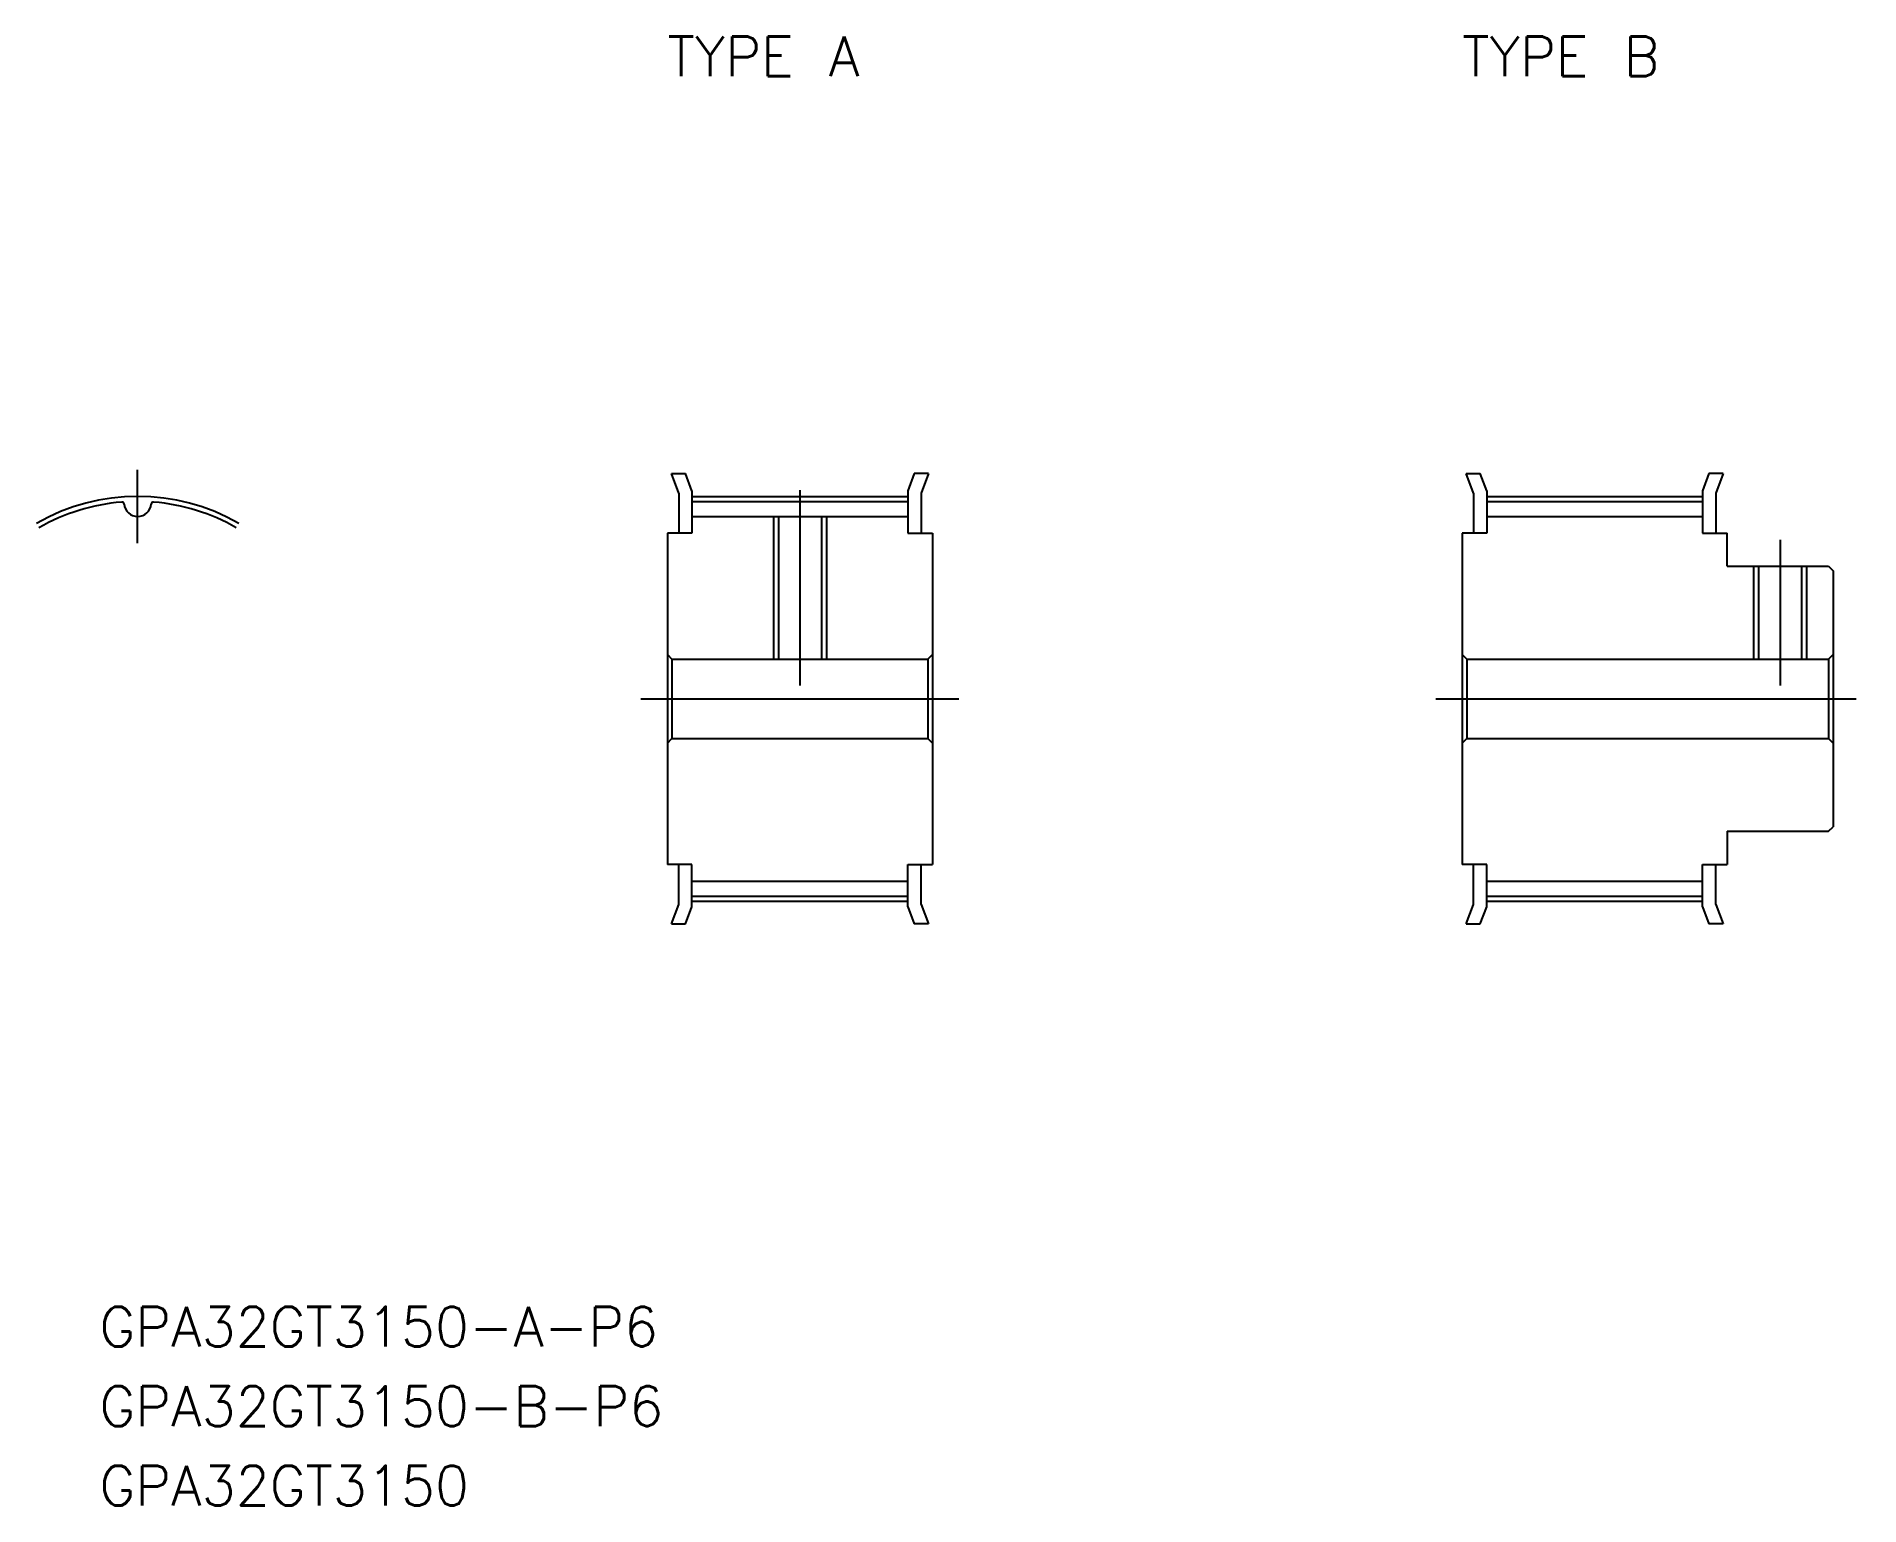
# Model space of a CAD drawing. Extents: x -8 to 130, y -61 to 50.
import ezdxf

# ---------------------------------------------------------------- set-up
doc = ezdxf.new("R2010")
doc.units = 0
doc.linetypes.add('CENTER', pattern=[50.8, 31.75, -6.35, 6.35, -6.35])
doc.layers.get('0').update_dxf_attribs({"linetype": 'CONTINUOUS'})
doc.layers.add('CENTER', color=1, linetype='CONTINUOUS')
doc.styles.get("Standard").update_dxf_attribs({"font": 'txt.shx', "height": 3, "bigfont": 'bigfont.shx'})

msp = doc.modelspace()

# ---------------------------------------------------------------- linework, layer by layer
at = {"color": 7, "linetype": 'CONTINUOUS'}
for p, q in [((40.85, 15.52), (40.3, 17)), ((40.3, 17), (41.37, 17)), ((41.85, 15.7), (41.37, 17)), ((58.63, 17), (58.15, 15.7)), ((59.7, 17), (58.63, 17)), ((59.7, 17), (59.15, 15.52)), ((100.85, 15.52), (100.3, 17)), ((100.3, 17), (101.37, 17)), ((101.85, 15.7), (101.37, 17)), ((118.63, 17), (118.15, 15.7)), ((119.7, 17), (118.63, 17)), ((119.7, 17), (119.15, 15.52)), ((40.85, 15.52), (40.85, 12.5)), ((41.85, 15.7), (41.85, 12.5)), ((58.15, 15.7), (58.15, 12.5)), ((59.15, 15.52), (59.15, 12.5)), ((100.85, 15.52), (100.85, 12.5)), ((101.85, 15.7), (101.85, 12.5)), ((118.15, 15.7), (118.15, 12.5)), ((119.15, 15.52), (119.15, 12.5)), ((41.85, 14.9), (58.15, 14.9)), ((101.85, 14.9), (118.15, 14.9)), ((40, 12.5), (40, -12.5)), ((41.85, 12.5), (40, 12.5)), ((41.85, 13.76), (58.15, 13.76)), ((48.38, 13.76), (48.38, 3)), ((51.62, 13.76), (51.62, 3)), ((58.15, 12.5), (60, 12.5)), ((60, 12.5), (60, -12.5)), ((100, 12.5), (100, -12.5)), ((101.85, 12.5), (100, 12.5)), ((101.85, 13.76), (118.15, 13.76)), ((118.15, 12.5), (120, 12.5)), ((120, 10), (120, 12.5)), ((120, 10), (127.66, 10)), ((122.38, 10), (122.38, 3)), ((125.62, 10), (125.62, 3)), ((127.66, 10), (128, 9.66)), ((128, 9.66), (128, -9.66)), ((40, 3.34), (40.34, 3)), ((40.34, 3), (59.66, 3)), ((40.34, 3), (40.34, -3)), ((60, 3.34), (59.66, 3)), ((59.66, 3), (59.66, -3)), ((100, 3.34), (100.34, 3)), ((100.34, 3), (127.66, 3)), ((100.34, 3), (100.34, -3)), ((128, 3.34), (127.66, 3)), ((127.66, 3), (127.66, -3)), ((40, -3.34), (40.34, -3)), ((40.34, -3), (59.66, -3)), ((60, -3.34), (59.66, -3)), ((100, -3.34), (100.34, -3)), ((100.34, -3), (127.66, -3)), ((128, -3.34), (127.66, -3)), ((120, -10), (127.66, -10)), ((120, -10), (120, -12.5)), ((127.66, -10), (128, -9.66)), ((41.85, -12.5), (40, -12.5)), ((40.85, -15.52), (40.85, -12.5)), ((41.85, -15.7), (41.85, -12.5)), ((41.85, -13.76), (58.15, -13.76)), ((58.15, -15.7), (58.15, -12.5)), ((58.15, -12.5), (60, -12.5)), ((59.15, -15.52), (59.15, -12.5)), ((101.85, -12.5), (100, -12.5)), ((100.85, -15.52), (100.85, -12.5)), ((101.85, -15.7), (101.85, -12.5)), ((101.85, -13.76), (118.15, -13.76)), ((118.15, -15.7), (118.15, -12.5)), ((118.15, -12.5), (120, -12.5)), ((119.15, -15.52), (119.15, -12.5)), ((41.85, -14.9), (58.15, -14.9)), ((101.85, -14.9), (118.15, -14.9)), ((40.3, -17), (40.85, -15.52)), ((41.37, -17), (41.85, -15.7)), ((58.15, -15.7), (58.63, -17)), ((59.15, -15.52), (59.7, -17)), ((100.3, -17), (100.85, -15.52)), ((101.37, -17), (101.85, -15.7)), ((118.15, -15.7), (118.63, -17)), ((119.15, -15.52), (119.7, -17)), ((40.3, -17), (41.37, -17)), ((59.7, -17), (58.63, -17)), ((100.3, -17), (101.37, -17)), ((119.7, -17), (118.63, -17))]:
    msp.add_line(p, q, dxfattribs=at)
at = {"color": 3, "linetype": 'CONTINUOUS'}
for p, q in [((48, 13.76), (48, 3)), ((52, 13.76), (52, 3)), ((122, 10), (122, 3)), ((126, 10), (126, 3))]:
    msp.add_line(p, q, dxfattribs=at)
at = {"color": 7, "linetype": 'CONTINUOUS'}
for centre, radius, start, end in [((0, 0), 14.9, 94.6433, 120), ((-1.19, 14.68), 0.171, 5.0488, 94.6433), ((0, 14.79), 1.03, 185.0488, 354.9512), ((1.19, 14.68), 0.171, 85.3567, 174.9512), ((0, 0), 14.9, 60, 85.3567)]:
    msp.add_arc(centre, radius, start, end, dxfattribs=at)
at = {"layer": 'CENTER', "color": 1, "linetype": 'CENTER'}
for p, q in [((0, 11.76), (0, 17.28)), ((41.85, 15.28), (58.15, 15.28)), ((50, 15.76), (50, 1)), ((101.85, 15.28), (118.15, 15.28)), ((124, 12), (124, 1)), ((38, 0), (62, 0)), ((98, 0), (130, 0)), ((41.85, -15.28), (58.15, -15.28)), ((101.85, -15.28), (118.15, -15.28))]:
    msp.add_line(p, q, dxfattribs=at)
msp.add_arc((0, 0), 15.28, 60, 120, dxfattribs=at)

# ---------------------------------------------------------------- texts
at = {"color": 7, "linetype": 'CONTINUOUS'}
for s, p in [('TYPE A', (40, 47)), ('TYPE B', (100, 47)), ('GPA32GT3150-A-P6', (-2.88, -48.9)), ('GPA32GT3150-B-P6', (-2.88, -54.9)), ('GPA32GT3150', (-2.88, -60.9))]:
    msp.add_text(s, height=3, dxfattribs=at).set_placement(p)

doc.saveas('drawing.dxf')
